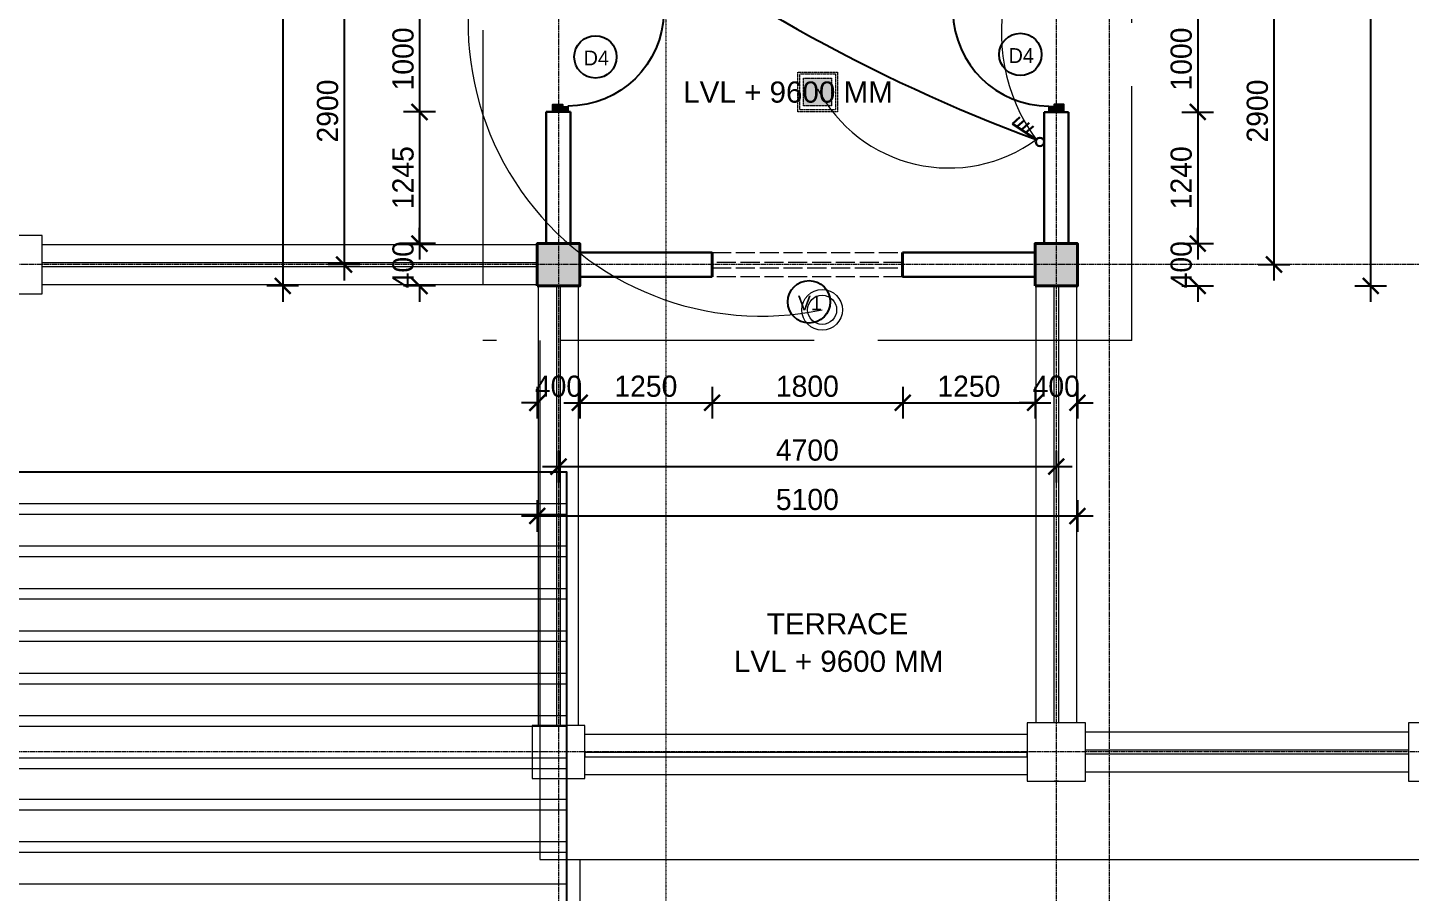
# Model space of a CAD drawing. Header units: inches. Extents: x -3071 to 2534411, y -17796 to 388172.
# Drawn here: x 1795532 to 1808589, y 355426 to 363589 of the extents above; entities that cross this region are included whole.
import ezdxf
from ezdxf.enums import TextEntityAlignment as Align

# ---------------------------------------------------------------- set-up
doc = ezdxf.new("R2010")
doc.units = ezdxf.units.IN
doc.header["$MEASUREMENT"] = 0
for name, pattern in [('ACAD_ISO08W100', [36, 24, -3, 6, -3]), ('CENTER', [2, 1.25, -0.25, 0.25, -0.25]), ('DASHDOT2', [12.7, 6.35, -3.175, 0, -3.175]), ('DASHED', [0.75, 0.5, -0.25]), ('Hidden', [15, 12, -3])]:
    doc.linetypes.add(name, pattern=pattern)
for name, color, linetype, lineweight in [('001-Archi-Opening Tags', 14, 'Continuous', 25), ('002-Archi- Opening', 90, 'Continuous', 25), ('A .09 overhang', 1, 'Continuous', 9), ('A .4 col', 5, 'Continuous', 40), ('A 0.13 dw', 3, 'Continuous', 13), ('A 0.13 IND DIM', 240, 'Continuous', 13), ('A 0.13parapet partition', 230, 'Continuous', 13), ('A 0.40 wall', 160, 'Continuous', 40), ('A 0.9 RAILING', 100, 'Continuous', 9), ('cen', 50, 'ACAD_ISO08W100', 5), ('conduit Light & fan City', 30, 'Continuous', 5), ('DIM', 161, 'Continuous', 15), ('dotted line', 1, 'DASHED', 9), ('p1 walls stone outline', 4, 'Continuous', 30), ('section', 6, 'DASHDOT2', 20), ('Switches', 173, 'Continuous', 15), ('text', 7, 'Continuous', 25)]:
    doc.layers.add(name, color=color, linetype=linetype, lineweight=lineweight)
for name, color, linetype in [('1 x 4 recessed', 80, 'CENTER'), ('2 x 11 recessed', 60, 'CENTER'), ('ceilling fan', 3, 'Continuous'), ('emergencylight', 1, 'Continuous'), ('Wires', 1, 'Continuous')]:
    doc.layers.add(name, color=color, linetype=linetype)
doc.styles.add('AERIAL', font='arial.ttf', dxfattribs={"height": 10})
doc.styles.add('Archi 100', font='GOTHIC.TTF', dxfattribs={"height": 200})
doc.styles.add('CG', font='GOTHIC.TTF', dxfattribs={"height": 40})
doc.dimstyles.new('Archi 100', dxfattribs={"dimtxt": 200, "dimasz": 150, "dimexe": 150, "dimexo": 300, "dimgap": 50, "dimtad": 1, "dimdec": 0, "dimrnd": 5, "dimzin": 0, "dimdsep": 46, "dimtxsty": 'Archi 100', "dimblk": 'ARCHTICK', "dimcen": 0.09, "dimdle": 150, "dimclrd": 256, "dimclre": 256, "dimclrt": 256, "dimadec": 0, "dimazin": 0, "dimtfac": 1, "dimtdec": 0, "dimtix": 1, "dimtofl": 0, "dimtmove": 0, "dimatfit": 3, "dimfxl": 150, "dimfxlon": 1, "dimtolj": 1, "dimtzin": 0, "dimlwd": -1, "dimlwe": -1, "dimarcsym": 0})

# ---------------------------------------------------------------- blocks, each defined once
blk = doc.blocks.new('VENT 1800')
at = {"layer": 'A 0.13 dw', "linetype": 'Hidden', "ltscale": 15}
for p, q in [((165850, 199351), (167650, 199351)), ((167650, 199258), (165850, 199258)), ((165850, 199208), (167650, 199208)), ((167650, 199121), (165850, 199121))]:
    blk.add_line(p, q, dxfattribs=at)
at = {"layer": 'A 0.40 wall', "ltscale": 15}
for p, q in [((165850, 199121), (165850, 199351)), ((165850, 199258), (165850, 199208)), ((167650, 199351), (167650, 199121)), ((167650, 199208), (167650, 199258))]:
    blk.add_line(p, q, dxfattribs=at)
blk = doc.blocks.new('door frame timber 100 x 50 with 35 x 15 rebate')
at = {"ltscale": 100}
blk.add_hatch(color=256, dxfattribs=at).paths.add_polyline_path([(0, 50), (0, -50), (50, -50), (50, 15), (35, 15), (35, 50)])
blk.add_lwpolyline([(0, 50), (0, -50), (50, -50), (50, 15), (35, 15), (35, 50)], close=True)
blk = doc.blocks.new('*U648')
at = {"ltscale": 100}
blk.add_line((-45, 50), (-45, 694.3), dxfattribs=at)
blk.add_arc((-30.5, 50), 644.5, 91.28765, 180, dxfattribs=at)
blk.add_blockref('door frame timber 100 x 50 with 35 x 15 rebate', (-715, 0))
at = {"xscale": -1}
blk.add_blockref('door frame timber 100 x 50 with 35 x 15 rebate', (-5, 0), dxfattribs=at)
blk = doc.blocks.new('SECOND FLOOR ROOF PLAN')
at = {"layer": 'A .09 overhang', "linetype": 'Hidden', "ltscale": 200}
for p, q in [((-6130, 8930), (-6130, 0)), ((0, 8930), (-6130, 8930)), ((0, 0), (0, 8930)), ((0, 0), (-6130, 0))]:
    blk.add_line(p, q, dxfattribs=at)
blk = doc.blocks.new('window tag')
blk.add_circle((0, 0), 200)
at = {"style": 'Archi 100', "flags": 1}
for tag, p in [('WIDTH', (15, 174.5)), ('HEIGHT', (-4.5, -348.5))]:
    blk.add_attdef(tag, p, '', height=200, dxfattribs=at)
at = {"style": 'Archi 100'}
blk.add_attdef('SYMBOL', text='', height=200, dxfattribs=at).set_placement((8, -10.5), align=Align.MIDDLE_CENTER)
blk = doc.blocks.new('_ArchTick')
at = {"color": 0, "linetype": 'ByBlock', "const_width": 0.15}
blk.add_lwpolyline([(-0.5, -0.5), (0.5, 0.5)], dxfattribs=at)
blk = doc.blocks.new('*D1226')
at = {"transparency": 16777216}
for p, q in [((1799233, 363944), (1799233, 362644)), ((1799383, 363794), (1799083, 363794)), ((1799383, 362794), (1799083, 362794))]:
    blk.add_line(p, q, dxfattribs=at)
at = {"layer": 'Defpoints', "color": 0, "transparency": 16777216}
for p in [(1800430, 363794), (1799233, 362794), (1800430, 362794)]:
    blk.add_point(p, dxfattribs=at)
at = {"transparency": 16777216, "xscale": 150, "yscale": 150, "zscale": 150}
for p, rotation in [((1799233, 363794), 90), ((1799233, 362794), 270)]:
    blk.add_blockref('_ArchTick', p, dxfattribs=dict(at, rotation=rotation))
at = {"transparency": 16777216, "insert": (1799078, 363294), "char_height": 200, "attachment_point": 5, "rotation": 90, "style": 'Archi 100'}
blk.add_mtext('\\A1;1000', dxfattribs=at)
blk = doc.blocks.new('*D1227')
at = {"transparency": 16777216}
for p, q in [((1799233, 362944), (1799233, 361401)), ((1799383, 362794), (1799083, 362794)), ((1799383, 361551), (1799083, 361551))]:
    blk.add_line(p, q, dxfattribs=at)
at = {"layer": 'Defpoints', "color": 0, "transparency": 16777216}
for p in [(1800430, 362794), (1799233, 361551), (1800345, 361551)]:
    blk.add_point(p, dxfattribs=at)
at = {"transparency": 16777216, "xscale": 150, "yscale": 150, "zscale": 150}
for p, rotation in [((1799233, 362794), 90), ((1799233, 361551), 270)]:
    blk.add_blockref('_ArchTick', p, dxfattribs=dict(at, rotation=rotation))
at = {"transparency": 16777216, "insert": (1799078, 362173), "char_height": 200, "attachment_point": 5, "rotation": 90, "style": 'Archi 100'}
blk.add_mtext('\\A1;1245', dxfattribs=at)
blk = doc.blocks.new('*D1228')
at = {"transparency": 16777216}
for p, q in [((1799233, 361551), (1799233, 361701)), ((1799383, 361551), (1799083, 361551)), ((1799383, 361151), (1799083, 361151)), ((1799233, 361151), (1799233, 361001))]:
    blk.add_line(p, q, dxfattribs=at)
at = {"layer": 'Defpoints', "color": 0, "transparency": 16777216}
for p in [(1800345, 361551), (1799233, 361151), (1800345, 361151)]:
    blk.add_point(p, dxfattribs=at)
at = {"transparency": 16777216, "xscale": 150, "yscale": 150, "zscale": 150}
for p, rotation in [((1799233, 361551), 270), ((1799233, 361151), 90)]:
    blk.add_blockref('_ArchTick', p, dxfattribs=dict(at, rotation=rotation))
at = {"transparency": 16777216, "insert": (1799078, 361351), "char_height": 200, "attachment_point": 5, "rotation": 90, "style": 'Archi 100'}
blk.add_mtext('\\A1;400', dxfattribs=at)
blk = doc.blocks.new('*D1229')
at = {"transparency": 16777216}
for p, q in [((1800345, 360198), (1800345, 359898)), ((1800745, 360198), (1800745, 359898)), ((1800345, 360048), (1800195, 360048)), ((1800745, 360048), (1800895, 360048))]:
    blk.add_line(p, q, dxfattribs=at)
at = {"layer": 'Defpoints', "color": 0, "transparency": 16777216}
for p in [(1800345, 361151), (1800745, 361151), (1800745, 360048)]:
    blk.add_point(p, dxfattribs=at)
at = {"transparency": 16777216, "xscale": 150, "yscale": 150, "zscale": 150}
blk.add_blockref('_ArchTick', (1800345, 360048), dxfattribs=at)
at = {"transparency": 16777216, "xscale": 150, "yscale": 150, "zscale": 150, "rotation": 180}
blk.add_blockref('_ArchTick', (1800745, 360048), dxfattribs=at)
at = {"transparency": 16777216, "insert": (1800545, 360203), "char_height": 200, "attachment_point": 5, "style": 'Archi 100'}
blk.add_mtext('\\A1;400', dxfattribs=at)
blk = doc.blocks.new('*D1230')
at = {"transparency": 16777216}
for p, q in [((1800745, 360198), (1800745, 359898)), ((1801995, 360198), (1801995, 359898)), ((1800595, 360048), (1802145, 360048))]:
    blk.add_line(p, q, dxfattribs=at)
at = {"layer": 'Defpoints', "color": 0, "transparency": 16777216}
for p in [(1800745, 361151), (1801995, 361236), (1801995, 360048)]:
    blk.add_point(p, dxfattribs=at)
at = {"transparency": 16777216, "xscale": 150, "yscale": 150, "zscale": 150, "rotation": 180}
blk.add_blockref('_ArchTick', (1800745, 360048), dxfattribs=at)
at = {"transparency": 16777216, "xscale": 150, "yscale": 150, "zscale": 150}
blk.add_blockref('_ArchTick', (1801995, 360048), dxfattribs=at)
at = {"transparency": 16777216, "insert": (1801370, 360203), "char_height": 200, "attachment_point": 5, "style": 'Archi 100'}
blk.add_mtext('\\A1;1250', dxfattribs=at)
blk = doc.blocks.new('*D1231')
at = {"transparency": 16777216}
for p, q in [((1801995, 360198), (1801995, 359898)), ((1803795, 360198), (1803795, 359898)), ((1801845, 360048), (1803945, 360048))]:
    blk.add_line(p, q, dxfattribs=at)
at = {"layer": 'Defpoints', "color": 0, "transparency": 16777216}
for p in [(1801995, 361236), (1803795, 361236), (1803795, 360048)]:
    blk.add_point(p, dxfattribs=at)
at = {"transparency": 16777216, "xscale": 150, "yscale": 150, "zscale": 150, "rotation": 180}
blk.add_blockref('_ArchTick', (1801995, 360048), dxfattribs=at)
at = {"transparency": 16777216, "xscale": 150, "yscale": 150, "zscale": 150}
blk.add_blockref('_ArchTick', (1803795, 360048), dxfattribs=at)
at = {"transparency": 16777216, "insert": (1802895, 360203), "char_height": 200, "attachment_point": 5, "style": 'Archi 100'}
blk.add_mtext('\\A1;1800', dxfattribs=at)
blk = doc.blocks.new('*D1232')
at = {"transparency": 16777216}
for p, q in [((1803795, 360198), (1803795, 359898)), ((1805045, 360198), (1805045, 359898)), ((1803645, 360048), (1805195, 360048))]:
    blk.add_line(p, q, dxfattribs=at)
at = {"layer": 'Defpoints', "color": 0, "transparency": 16777216}
for p in [(1803795, 361236), (1805045, 361151), (1805045, 360048)]:
    blk.add_point(p, dxfattribs=at)
at = {"transparency": 16777216, "xscale": 150, "yscale": 150, "zscale": 150, "rotation": 180}
blk.add_blockref('_ArchTick', (1803795, 360048), dxfattribs=at)
at = {"transparency": 16777216, "xscale": 150, "yscale": 150, "zscale": 150}
blk.add_blockref('_ArchTick', (1805045, 360048), dxfattribs=at)
at = {"transparency": 16777216, "insert": (1804420, 360203), "char_height": 200, "attachment_point": 5, "style": 'Archi 100'}
blk.add_mtext('\\A1;1250', dxfattribs=at)
blk = doc.blocks.new('*D1233')
at = {"transparency": 16777216}
for p, q in [((1805045, 360198), (1805045, 359898)), ((1805445, 360198), (1805445, 359898)), ((1805045, 360048), (1804895, 360048)), ((1805445, 360048), (1805595, 360048))]:
    blk.add_line(p, q, dxfattribs=at)
at = {"layer": 'Defpoints', "color": 0, "transparency": 16777216}
for p in [(1805045, 361151), (1805445, 361151), (1805445, 360048)]:
    blk.add_point(p, dxfattribs=at)
at = {"transparency": 16777216, "xscale": 150, "yscale": 150, "zscale": 150}
blk.add_blockref('_ArchTick', (1805045, 360048), dxfattribs=at)
at = {"transparency": 16777216, "xscale": 150, "yscale": 150, "zscale": 150, "rotation": 180}
blk.add_blockref('_ArchTick', (1805445, 360048), dxfattribs=at)
at = {"transparency": 16777216, "insert": (1805245, 360203), "char_height": 200, "attachment_point": 5, "style": 'Archi 100'}
blk.add_mtext('\\A1;400', dxfattribs=at)
blk = doc.blocks.new('*D1238')
at = {"transparency": 16777216}
for p, q in [((1806581, 363942), (1806581, 362643)), ((1806431, 363792), (1806731, 363792)), ((1806431, 362793), (1806731, 362793))]:
    blk.add_line(p, q, dxfattribs=at)
at = {"layer": 'Defpoints', "color": 0, "transparency": 16777216}
for p in [(1805360, 363792), (1805360, 362793), (1806581, 362793)]:
    blk.add_point(p, dxfattribs=at)
at = {"transparency": 16777216, "xscale": 150, "yscale": 150, "zscale": 150}
for p, rotation in [((1806581, 363792), 90), ((1806581, 362793), 270)]:
    blk.add_blockref('_ArchTick', p, dxfattribs=dict(at, rotation=rotation))
at = {"transparency": 16777216, "insert": (1806426, 363293), "char_height": 200, "attachment_point": 5, "rotation": 90, "style": 'Archi 100'}
blk.add_mtext('\\A1;1000', dxfattribs=at)
blk = doc.blocks.new('*D1239')
at = {"transparency": 16777216}
for p, q in [((1806581, 362943), (1806581, 361401)), ((1806431, 362793), (1806731, 362793)), ((1806431, 361551), (1806731, 361551))]:
    blk.add_line(p, q, dxfattribs=at)
at = {"layer": 'Defpoints', "color": 0, "transparency": 16777216}
for p in [(1805360, 362793), (1805445, 361551), (1806581, 361551)]:
    blk.add_point(p, dxfattribs=at)
at = {"transparency": 16777216, "xscale": 150, "yscale": 150, "zscale": 150}
for p, rotation in [((1806581, 362793), 90), ((1806581, 361551), 270)]:
    blk.add_blockref('_ArchTick', p, dxfattribs=dict(at, rotation=rotation))
at = {"transparency": 16777216, "insert": (1806426, 362172), "char_height": 200, "attachment_point": 5, "rotation": 90, "style": 'Archi 100'}
blk.add_mtext('\\A1;1240', dxfattribs=at)
blk = doc.blocks.new('*D1240')
at = {"transparency": 16777216}
for p, q in [((1806581, 361551), (1806581, 361701)), ((1806431, 361551), (1806731, 361551)), ((1806431, 361151), (1806731, 361151)), ((1806581, 361151), (1806581, 361001))]:
    blk.add_line(p, q, dxfattribs=at)
at = {"layer": 'Defpoints', "color": 0, "transparency": 16777216}
for p in [(1805445, 361551), (1805445, 361151), (1806581, 361151)]:
    blk.add_point(p, dxfattribs=at)
at = {"transparency": 16777216, "xscale": 150, "yscale": 150, "zscale": 150}
for p, rotation in [((1806581, 361551), 270), ((1806581, 361151), 90)]:
    blk.add_blockref('_ArchTick', p, dxfattribs=dict(at, rotation=rotation))
at = {"transparency": 16777216, "insert": (1806426, 361351), "char_height": 200, "attachment_point": 5, "rotation": 90, "style": 'Archi 100'}
blk.add_mtext('\\A1;400', dxfattribs=at)
blk = doc.blocks.new('*D1243')
at = {"transparency": 16777216}
for p, q in [((1798520, 364401), (1798520, 361203)), ((1798670, 364251), (1798370, 364251)), ((1798670, 361353), (1798370, 361353))]:
    blk.add_line(p, q, dxfattribs=at)
at = {"layer": 'Defpoints', "color": 0, "transparency": 16777216}
for p in [(1800545, 364251), (1798520, 361353), (1800545, 361353)]:
    blk.add_point(p, dxfattribs=at)
at = {"transparency": 16777216, "xscale": 150, "yscale": 150, "zscale": 150}
for p, rotation in [((1798520, 364251), 90), ((1798520, 361353), 270)]:
    blk.add_blockref('_ArchTick', p, dxfattribs=dict(at, rotation=rotation))
at = {"transparency": 16777216, "insert": (1798365, 362802), "char_height": 200, "attachment_point": 5, "rotation": 90, "style": 'Archi 100'}
blk.add_mtext('\\A1;2900', dxfattribs=at)
blk = doc.blocks.new('*D1244')
at = {"transparency": 16777216}
for p, q in [((1800545, 359595), (1800545, 359295)), ((1805245, 359595), (1805245, 359295)), ((1800395, 359445), (1805395, 359445))]:
    blk.add_line(p, q, dxfattribs=at)
at = {"layer": 'Defpoints', "color": 0, "transparency": 16777216}
for p in [(1800545, 361353), (1805245, 361353), (1805245, 359445)]:
    blk.add_point(p, dxfattribs=at)
at = {"transparency": 16777216, "xscale": 150, "yscale": 150, "zscale": 150, "rotation": 180}
blk.add_blockref('_ArchTick', (1800545, 359445), dxfattribs=at)
at = {"transparency": 16777216, "xscale": 150, "yscale": 150, "zscale": 150}
blk.add_blockref('_ArchTick', (1805245, 359445), dxfattribs=at)
at = {"transparency": 16777216, "insert": (1802895, 359600), "char_height": 200, "attachment_point": 5, "style": 'Archi 100'}
blk.add_mtext('\\A1;4700', dxfattribs=at)
blk = doc.blocks.new('*D1246')
at = {"transparency": 16777216}
for p, q in [((1807301, 364401), (1807301, 361203)), ((1807151, 364251), (1807451, 364251)), ((1807151, 361353), (1807451, 361353))]:
    blk.add_line(p, q, dxfattribs=at)
at = {"layer": 'Defpoints', "color": 0, "transparency": 16777216}
for p in [(1805245, 364251), (1805245, 361353), (1807301, 361353)]:
    blk.add_point(p, dxfattribs=at)
at = {"transparency": 16777216, "xscale": 150, "yscale": 150, "zscale": 150}
for p, rotation in [((1807301, 364251), 90), ((1807301, 361353), 270)]:
    blk.add_blockref('_ArchTick', p, dxfattribs=dict(at, rotation=rotation))
at = {"transparency": 16777216, "insert": (1807145, 362802), "char_height": 200, "attachment_point": 5, "rotation": 90, "style": 'Archi 100'}
blk.add_mtext('\\A1;2900', dxfattribs=at)
blk = doc.blocks.new('*D1248')
at = {"transparency": 16777216}
for p, q in [((1797941, 369201), (1797941, 361001)), ((1798091, 369051), (1797791, 369051)), ((1798091, 361151), (1797791, 361151))]:
    blk.add_line(p, q, dxfattribs=at)
at = {"layer": 'Defpoints', "color": 0, "transparency": 16777216}
for p in [(1799921, 369051), (1797941, 361151), (1799921, 361151)]:
    blk.add_point(p, dxfattribs=at)
at = {"transparency": 16777216, "xscale": 150, "yscale": 150, "zscale": 150}
for p, rotation in [((1797941, 369051), 90), ((1797941, 361151), 270)]:
    blk.add_blockref('_ArchTick', p, dxfattribs=dict(at, rotation=rotation))
at = {"transparency": 16777216, "insert": (1797786, 365101), "char_height": 200, "attachment_point": 5, "rotation": 90, "style": 'Archi 100'}
blk.add_mtext('\\A1;7900', dxfattribs=at)
blk = doc.blocks.new('*D1249')
at = {"transparency": 16777216}
for p, q in [((1800345, 359129), (1800345, 358829)), ((1805445, 359129), (1805445, 358829)), ((1800195, 358979), (1805595, 358979))]:
    blk.add_line(p, q, dxfattribs=at)
at = {"layer": 'Defpoints', "color": 0, "transparency": 16777216}
for p in [(1800345, 361151), (1805445, 361151), (1805445, 358979)]:
    blk.add_point(p, dxfattribs=at)
at = {"transparency": 16777216, "xscale": 150, "yscale": 150, "zscale": 150, "rotation": 180}
blk.add_blockref('_ArchTick', (1800345, 358979), dxfattribs=at)
at = {"transparency": 16777216, "xscale": 150, "yscale": 150, "zscale": 150}
blk.add_blockref('_ArchTick', (1805445, 358979), dxfattribs=at)
at = {"transparency": 16777216, "insert": (1802895, 359134), "char_height": 200, "attachment_point": 5, "style": 'Archi 100'}
blk.add_mtext('\\A1;5100', dxfattribs=at)
blk = doc.blocks.new('*D1250')
at = {"transparency": 16777216}
for p, q in [((1808214, 369201), (1808214, 361001)), ((1808064, 369051), (1808364, 369051)), ((1808064, 361151), (1808364, 361151))]:
    blk.add_line(p, q, dxfattribs=at)
at = {"layer": 'Defpoints', "color": 0, "transparency": 16777216}
for p in [(1805445, 369051), (1805445, 361151), (1808214, 361151)]:
    blk.add_point(p, dxfattribs=at)
at = {"transparency": 16777216, "xscale": 150, "yscale": 150, "zscale": 150}
for p, rotation in [((1808214, 369051), 90), ((1808214, 361151), 270)]:
    blk.add_blockref('_ArchTick', p, dxfattribs=dict(at, rotation=rotation))
at = {"transparency": 16777216, "insert": (1808059, 365101), "char_height": 200, "attachment_point": 5, "rotation": 90, "style": 'Archi 100'}
blk.add_mtext('\\A1;7900', dxfattribs=at)
blk = doc.blocks.new('1by1 15w')
at = {"layer": '2 x 11 recessed', "lineweight": 0, "true_color": 0xffffff}
h = blk.add_hatch(dxfattribs=at)
h.set_pattern_fill('DOTS', scale=7.6)
h.set_pattern_definition([(0, (-24150.00014, -28906.40267), (0.2375, 0.475), [0, -0.475])])
h.paths.add_polyline_path([(111699, 133932), (111912, 133932), (111912, 133720), (111699, 133720)])
at = {"layer": '2 x 11 recessed', "lineweight": 0}
for points in [[(111654, 133978), (111958, 133978), (111958, 133674), (111654, 133674)], [(111669, 133963), (111942, 133963), (111942, 133689), (111669, 133689)], [(111699, 133932), (111912, 133932), (111912, 133720), (111699, 133720)]]:
    blk.add_lwpolyline(points, close=True, dxfattribs=at)
blk = doc.blocks.new('emergency')
at = {"layer": 'conduit Light & fan City'}
for radius in [128, 91.5]:
    blk.add_circle((0, 0), radius, dxfattribs=at)
blk = doc.blocks.new('4 WAY')
at = {"layer": 'Switches', "lineweight": 30}
for p, q in [((1.76, 2.13), (6.02, 8.52)), ((6.02, 8.52), (7.78, 6.51)), ((3.64, 4.89), (5.39, 2.88)), ((4.51, 6.01), (6.27, 4.01)), ((5.27, 7.27), (7.02, 5.26))]:
    blk.add_line(p, q, dxfattribs=at)
blk.add_circle((1.13, 1.13), 1.13, dxfattribs=at)

msp = doc.modelspace()

# ---------------------------------------------------------------- hatches: boundary and pattern name
at = {"layer": 'A .4 col', "linetype": 'Continuous'}
h = msp.add_hatch(color=256, dxfattribs=at)
h.dxf.hatch_style = 1
h.paths.add_polyline_path([(1800344.98, 361150.94), (1800744.98, 361150.94), (1800744.98, 361550.94), (1800344.98, 361550.94)])
h = msp.add_hatch(color=256, dxfattribs=at)
h.dxf.hatch_style = 1
h.paths.add_polyline_path([(1800344.98, 361150.94), (1800744.98, 361150.94), (1800744.98, 361550.94), (1800344.98, 361550.94)])
h = msp.add_hatch(color=256, dxfattribs=at)
h.dxf.hatch_style = 1
h.paths.add_polyline_path([(1805044.98, 361150.94), (1805444.98, 361150.94), (1805444.98, 361550.94), (1805044.98, 361550.94)])
h = msp.add_hatch(color=256, dxfattribs=at)
h.dxf.hatch_style = 1
h.paths.add_polyline_path([(1805044.98, 361150.94), (1805444.98, 361150.94), (1805444.98, 361550.94), (1805044.98, 361550.94)])

# ---------------------------------------------------------------- linework, layer by layer
msp.add_lwpolyline([(1780747.89, 359395.94), (1800620.13, 359395.94), (1800620.13, 354995.95), (1780747.89, 354995.95)], close=True)
for points in [[(1800344.98, 361150.94), (1800744.98, 361150.94), (1800744.98, 361550.94), (1800344.98, 361550.94)], [(1800344.98, 361150.94), (1800744.98, 361150.94), (1800744.98, 361550.94), (1800344.98, 361550.94)], [(1805044.98, 361150.94), (1805444.98, 361150.94), (1805444.98, 361550.94), (1805044.98, 361550.94)], [(1805044.98, 361150.94), (1805444.98, 361150.94), (1805444.98, 361550.94), (1805044.98, 361550.94)]]:
    msp.add_lwpolyline(points, close=True, dxfattribs=at)
at = {"layer": 'A 0.13parapet partition'}
for p, q in [((1800354.98, 357001.23), (1800354.98, 361151.23)), ((1800734.98, 357001.23), (1800734.98, 361151.23)), ((1800294.98, 356865.95), (1800294.98, 356865.95)), ((1804969.98, 356916.18), (1800794.98, 356916.23)), ((1800294.98, 356635.95), (1800294.98, 356635.95)), ((1804969.98, 356536.18), (1800794.98, 356536.23))]:
    msp.add_line(p, q, dxfattribs=at)
at = {"layer": 'A 0.13parapet partition', "ltscale": 20}
for points in [[(1795119.98, 361075.94), (1795669.98, 361075.94), (1795669.98, 361625.94), (1795119.98, 361625.94)], [(1804969.98, 356475.95), (1805519.98, 356475.95), (1805519.98, 357025.95), (1804969.98, 357025.95)], [(1808569.98, 356475.95), (1809119.98, 356475.95), (1809119.98, 357025.95), (1808569.98, 357025.95)]]:
    msp.add_lwpolyline(points, close=True, dxfattribs=at)
at = {"layer": 'A 0.13parapet partition'}
for points in [[(1795669.98, 361540.94), (1800344.98, 361540.94), (1800344.98, 361160.94), (1795669.98, 361160.94)], [(1800294.98, 356501.23), (1800794.98, 356501.23), (1800794.98, 357001.23), (1800294.98, 357001.23)], [(1805519.98, 356940.95), (1808569.98, 356940.95), (1808569.98, 356560.95), (1805519.98, 356560.95)]]:
    msp.add_lwpolyline(points, close=True, dxfattribs=at)
msp.add_lwpolyline([(1805434.98, 361150.94), (1805434.98, 357025.95), (1805054.98, 357025.95), (1805054.98, 361150.94)], dxfattribs=at)
at = {"layer": 'A 0.9 RAILING', "ltscale": 20}
for points in [[(1795669.98, 361370.94), (1800344.98, 361370.94), (1800344.98, 361330.94), (1795669.98, 361330.94)], [(1800524.98, 357001.23), (1800564.98, 357001.23), (1800564.98, 361151.23), (1800524.98, 361151.23)], [(1804969.98, 356706.18), (1804969.98, 356746.18), (1800794.98, 356746.23), (1800794.98, 356706.23)], [(1805519.98, 356770.95), (1808569.98, 356770.95), (1808569.98, 356730.95), (1805519.98, 356730.95)]]:
    msp.add_lwpolyline(points, close=True, dxfattribs=at)
msp.add_lwpolyline([(1805264.98, 361150.94), (1805264.98, 357025.95), (1805224.98, 357025.95), (1805224.98, 361150.94)], dxfattribs=at)
at = {"layer": 'cen', "ltscale": 2}
for p, q in [((1800544.98, 371965.95), (1800544.98, 348437.31)), ((1805244.98, 371965.95), (1805244.98, 348437.31)), ((1805744.98, 371965.95), (1805744.98, 348437.31)), ((1824176.11, 361350.94), (1776236.36, 361354.83)), ((1824187.16, 356750.95), (1776236.16, 356750.95))]:
    msp.add_line(p, q, dxfattribs=at)
at = {"layer": 'Defpoints'}
msp.add_arc((1810511.95, 377304.47), 15746.83, 231.616017, 249.726591, dxfattribs=at)
at = {"layer": 'DIM', "ltscale": 20}
for p, q in [((1780747.89, 359395.94), (1799382.9, 359395.94)), ((1780747.89, 359095.94), (1800620.13, 359095.94)), ((1780747.89, 358995.94), (1800620.13, 358995.94)), ((1780747.89, 358695.94), (1800620.13, 358695.94)), ((1780747.89, 358595.94), (1800620.13, 358595.94)), ((1780747.89, 358295.94), (1800620.13, 358295.94)), ((1780747.89, 358195.94), (1800620.13, 358195.94)), ((1780747.89, 357895.94), (1800620.13, 357895.94)), ((1780747.89, 357795.94), (1800620.13, 357795.94)), ((1780747.89, 357495.94), (1800620.13, 357495.94)), ((1780747.89, 357395.94), (1800620.13, 357395.94)), ((1780747.89, 357095.94), (1800620.13, 357095.94)), ((1780747.89, 356995.94), (1800620.13, 356995.94)), ((1780747.89, 356695.94), (1800620.13, 356695.94)), ((1780747.89, 356595.94), (1800620.13, 356595.94)), ((1780747.89, 356305.95), (1800620.13, 356305.95)), ((1780747.89, 356205.95), (1800620.13, 356205.95)), ((1780747.89, 355905.95), (1800620.13, 355905.95)), ((1780747.89, 355805.95), (1800620.13, 355805.95)), ((1780747.89, 355505.95), (1800620.13, 355505.95))]:
    msp.add_line(p, q, dxfattribs=at)
at = {"layer": 'DIM'}
msp.add_line((1800749.98, 352425.95), (1800749.98, 355735.95), dxfattribs=at)
at = {"layer": 'DIM', "ltscale": 20}
msp.add_lwpolyline([(1780747.89, 355445.95), (1780747.89, 359395.94), (1799382.9, 359395.94)], dxfattribs=at)
at = {"layer": 'DIM'}
msp.add_lwpolyline([(1805264.98, 356475.95), (1805224.98, 356475.95)], dxfattribs=at)
at = {"layer": 'dotted line', "linetype": 'Continuous', "ltscale": 1000}
for p, q in [((1800369.98, 360635.94), (1800369.98, 355735.95)), ((1800369.98, 355735.95), (1820659.98, 355735.95))]:
    msp.add_line(p, q, dxfattribs=at)
at = {"layer": 'p1 walls stone outline'}
for p, q in [((1800429.98, 362794.27), (1800429.98, 361550.94)), ((1800429.98, 362794.27), (1800659.98, 362794.27)), ((1800659.98, 362794.27), (1800659.98, 361550.94)), ((1805129.98, 362792.87), (1805129.98, 361550.94)), ((1805359.98, 362792.87), (1805129.98, 362792.87)), ((1805359.98, 362792.87), (1805359.98, 361550.94)), ((1801994.96, 361465.94), (1800744.98, 361465.94)), ((1805044.98, 361465.94), (1803794.84, 361465.94)), ((1801994.96, 361235.94), (1800744.98, 361235.94)), ((1805044.98, 361235.94), (1803794.84, 361235.94))]:
    msp.add_line(p, q, dxfattribs=at)
at = {"layer": 'section'}
msp.add_line((1801557.38, 371341.84), (1801557.38, 347035), dxfattribs=at)
at = {"layer": 'Wires', "lineweight": 9}
for centre, radius, start, end in [((1802462.01, 363636.77), 2770.91, 148.102079, 281.916934), ((1806431.89, 363540.13), 1705.28, 113.754281, 216.192686), ((1804230.56, 363665.96), 1401.45, 207.825969, 306.068613)]:
    msp.add_arc(centre, radius, start, end, dxfattribs=at)

# ---------------------------------------------------------------- block references
at = {"layer": '001-Archi-Opening Tags'}
ref = msp.add_blockref('window tag', (1800894.13, 363313.79), dxfattribs=at)
ref.add_attrib('SYMBOL', 'D4', dxfattribs={"layer": '0', "height": 140, "style": 'CG'}).set_placement((1800902.13, 363303.29), align=Align.MIDDLE_CENTER)
ref = msp.add_blockref('window tag', (1804906.56, 363336.53), dxfattribs=at)
ref.add_attrib('SYMBOL', 'D4', dxfattribs={"layer": '0', "height": 140, "style": 'CG'}).set_placement((1804914.56, 363326.03), align=Align.MIDDLE_CENTER)
ref = msp.add_blockref('window tag', (1802910.89, 361000.91), dxfattribs=at)
ref.add_attrib('SYMBOL', 'V1', dxfattribs={"layer": '0', "height": 140, "style": 'CG'}).set_placement((1802918.89, 360990.41), align=Align.MIDDLE_CENTER)
at = {"layer": '002-Archi- Opening', "yscale": 1.40768441088585}
for p, xscale, zscale, rotation in [((1800562.95, 363799.36), -1.40768441088585, 1.407684411044957, 270), ((1805246.65, 363799.36), 1.40768441088585, 1.40768441088585, 90)]:
    msp.add_blockref('*U648', p, dxfattribs=dict(at, xscale=xscale, zscale=zscale, rotation=rotation))
at = {"layer": '1 x 4 recessed', "xscale": 1.232584708463633, "yscale": 1.232584708463633, "zscale": 1.232584708463633}
msp.add_blockref('1by1 15w', (1665181.34, 198031.31), dxfattribs=at)
at = {"layer": 'A .09 overhang'}
msp.add_blockref('SECOND FLOOR ROOF PLAN', (1805959.98, 360635.94), dxfattribs=at)
at = {"layer": 'A 0.13 IND DIM'}
msp.add_blockref('VENT 1800', (1636144.75, 162115.23), dxfattribs=at)
at = {"layer": 'ceilling fan', "lineweight": -3, "xscale": 34.89373264493602, "yscale": 34.89373264493602, "zscale": 34.89373264493602, "rotation": 89.99999999999999}
msp.add_blockref('4 WAY', (1805129.98, 362471.91), dxfattribs=at)
at = {"layer": 'emergencylight', "xscale": 1.5, "yscale": 1.5, "zscale": 1.5}
msp.add_blockref('emergency', (1803034.18, 360925.58), dxfattribs=at)

# ---------------------------------------------------------------- texts
at = {"layer": 'text', "char_height": 200, "width": 14192.8258, "attachment_point": 1, "style": 'AERIAL'}
for s, insert in [('LVL + 9600 MM', (1801722.59, 363081.27)), (' TERRACE ', (1802434.17, 358061.42)), ('LVL + 9600 MM', (1802201.24, 357707.25))]:
    msp.add_mtext(s, dxfattribs=dict(at, insert=insert))

# ---------------------------------------------------------------- dimensions: what is measured, and where the dimension line sits
for base, p1, p2, picture, middle in [((1797940.63, 361150.94), (1799920.73, 369050.94), (1799920.73, 361150.94), '*D1248', (1797785.6, 365100.94)), ((1808214.24, 361150.94), (1805444.98, 369050.94), (1805444.98, 361150.94), '*D1250', (1808059.21, 365100.94))]:
    dim = msp.add_linear_dim(base=base, p1=p1, p2=p2, angle=90, dimstyle='Archi 100')
    dim.commit()
    dim.dimension.update_dxf_attribs({"geometry": picture, "text_midpoint": middle})
for base, p1, p2, picture, middle in [((1798519.91, 361352.86), (1800544.98, 364250.94), (1800544.98, 361352.86), '*D1243', (1798364.88, 362801.9)), ((1807300.5, 361352.86), (1805244.98, 364250.94), (1805244.98, 361352.86), '*D1246', (1807145.47, 362801.9)), ((1799233.45, 362794.27), (1800429.98, 363794.27), (1800429.98, 362794.27), '*D1226', (1799078.42, 363294.27)), ((1806580.55, 362792.87), (1805359.98, 363792.32), (1805359.98, 362792.87), '*D1238', (1806425.52, 363292.6)), ((1799233.45, 361550.94), (1800429.98, 362794.27), (1800344.98, 361550.94), '*D1227', (1799078.42, 362172.6)), ((1806580.55, 361550.94), (1805359.98, 362792.87), (1805444.98, 361550.94), '*D1239', (1806425.52, 362171.9)), ((1799233.45, 361150.94), (1800344.98, 361550.94), (1800344.98, 361150.94), '*D1228', (1799078.42, 361350.94)), ((1806580.55, 361150.94), (1805444.98, 361550.94), (1805444.98, 361150.94), '*D1240', (1806425.52, 361350.94))]:
    dim = msp.add_linear_dim(base=base, p1=p1, p2=p2, angle=90, dimstyle='Archi 100', override={"dimtmove": 1})
    dim.commit()
    dim.dimension.update_dxf_attribs({"geometry": picture, "text_midpoint": middle})
for base, p1, p2, picture, middle in [((1805244.98, 359444.57), (1800544.98, 361352.86), (1805244.98, 361352.86), '*D1244', (1802894.98, 359599.6)), ((1800744.98, 360048.06), (1800344.98, 361150.94), (1800744.98, 361150.94), '*D1229', (1800544.98, 360203.09)), ((1805444.98, 358979.45), (1800344.98, 361150.94), (1805444.98, 361150.94), '*D1249', (1802894.98, 359134.48))]:
    dim = msp.add_linear_dim(base=base, p1=p1, p2=p2, dimstyle='Archi 100')
    dim.commit()
    dim.dimension.update_dxf_attribs({"geometry": picture, "text_midpoint": middle})
for base, p1, p2, picture, middle in [((1801994.96, 360048.06), (1800744.98, 361150.94), (1801994.96, 361235.94), '*D1230', (1801369.97, 360203.09)), ((1803794.84, 360048.06), (1801994.96, 361235.94), (1803794.84, 361235.94), '*D1231', (1802894.9, 360203.09)), ((1805044.98, 360048.06), (1803794.84, 361235.94), (1805044.98, 361150.94), '*D1232', (1804419.91, 360203.09)), ((1805444.98, 360048.06), (1805044.98, 361150.94), (1805444.98, 361150.94), '*D1233', (1805244.98, 360203.09))]:
    dim = msp.add_linear_dim(base=base, p1=p1, p2=p2, dimstyle='Archi 100', override={"dimtmove": 1})
    dim.commit()
    dim.dimension.update_dxf_attribs({"geometry": picture, "text_midpoint": middle})

doc.saveas('drawing.dxf')
